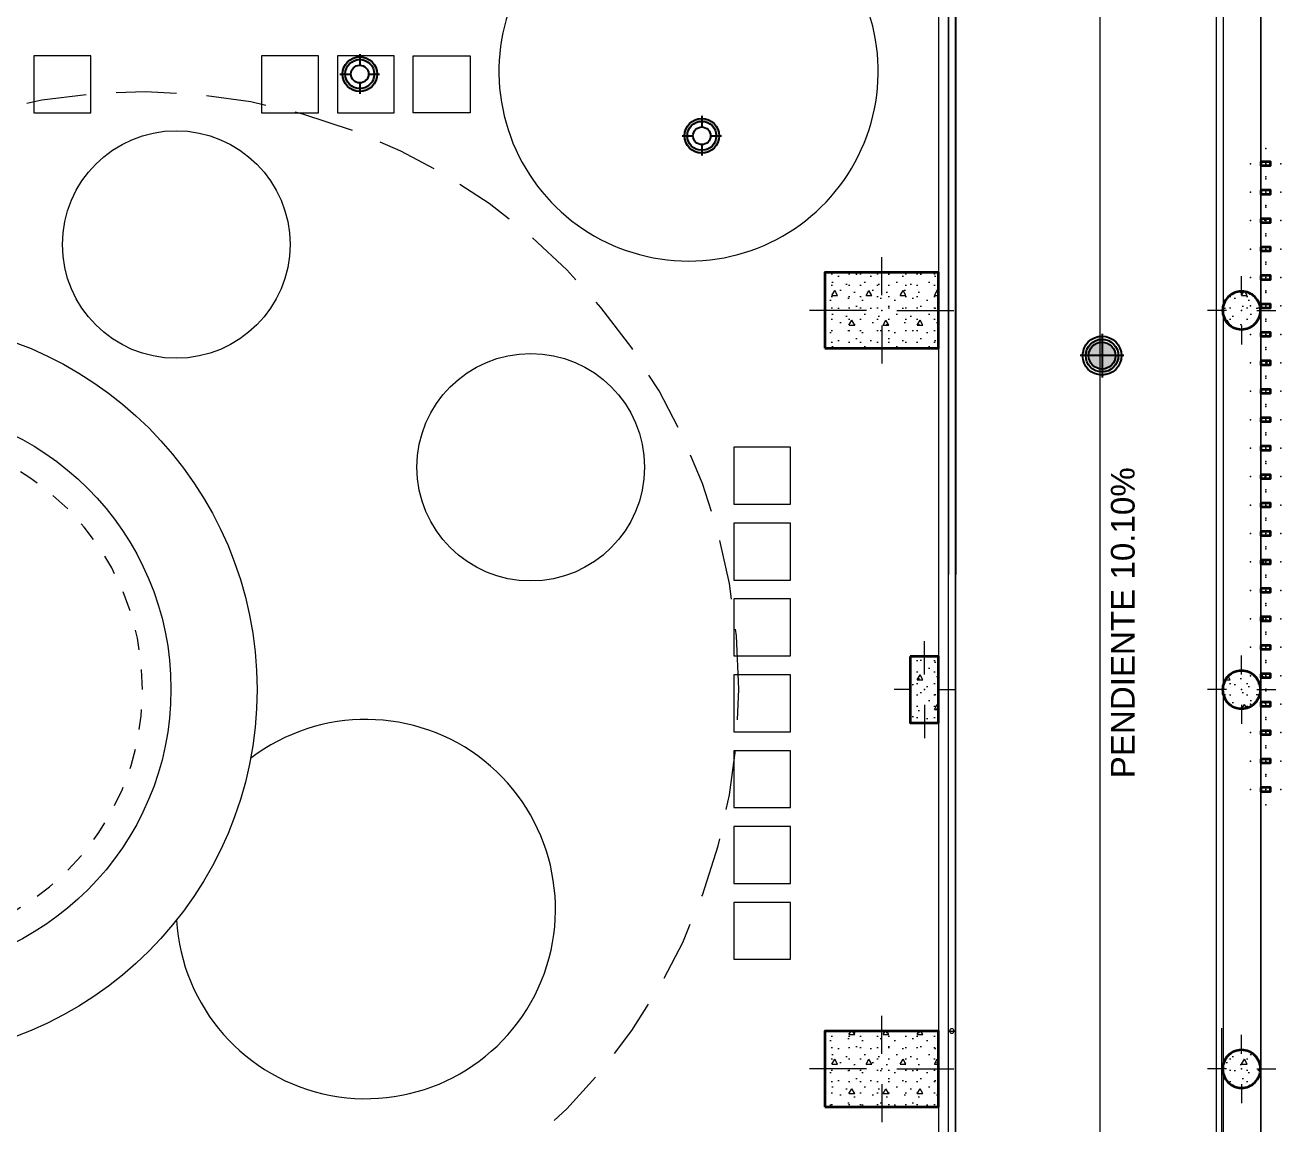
# Model space of a CAD drawing. Header units: feet. Extents: x 2 to 125, y -24 to 93.
# Drawn here: x 81.52 to 88.14, y 46.42 to 52.22 of the extents above; entities that cross this region are included whole.
import ezdxf

# ---------------------------------------------------------------- set-up
doc = ezdxf.new("R2010")
doc.units = ezdxf.units.FT
doc.header["$MEASUREMENT"] = 0
doc.set_wipeout_variables(frame=1)
for name, pattern in [('CONTINUA', [0]), ('Dashed', [0.211667, 0.105833, -0.105833]), ('HIDDEN', [9.525, 6.35, -3.175]), ('HIDDEN2', [0.1875, 0.125, -0.0625]), ('Wipeout_Contour', [1, 0, -1])]:
    doc.linetypes.add(name, pattern=pattern)
doc.layers.add('ALUMBRADO', color=1, linetype='Continuous')
doc.layers.add('Structural - Bearing', color=7, linetype='Continuous')
for name, color, linetype, lineweight, true_color in [('Annotation - Text_Pen_No__167', 7, 'Continuous', 13, 0x6a6a6a), ('Drawing & Figure_Pen_No__167', 7, 'Continuous', 13, 0x6a6a6a), ('Estructura – Carga_Pen_No__167', 7, 'Continuous', 13, 0x6a6a6a), ('RAMPA PROPUESTA 1 CERRAMIENTO_Pen_No__123', 7, 'Continuous', 0, 0xd8d8d8), ('RAMPA PROPUESTA 1 CERRAMIENTO_Pen_No__28', 7, 'Continuous', 35, 0xa80f02), ('RAMPA PROPUESTA 1 CERRAMIENTO_Pen_No__48', 7, 'Continuous', 25, 0xa80f02), ('Structural - Bearing_Pen_No__167', 7, 'Continuous', 13, 0x6a6a6a), ('Structural - Bearing_Pen_No__4', 7, 'Continuous', 20, 0x029e21)]:
    doc.layers.add(name, color=color, linetype=linetype, lineweight=lineweight, true_color=true_color)
for name, color, linetype, lineweight in [('Drawing & Figure_Pen_No__1', 7, 'Continuous', 13), ('Drawing & Figure_Pen_No__122', 9, 'Continuous', 13), ('Estructura – Carga_Pen_No__122', 9, 'Continuous', 13), ('Interior - Furniture _Pen_No__1', 7, 'Continuous', 13), ('Interior - Stair & Railing_Pen_No__1', 7, 'Continuous', 13), ('Interior - Stair & Railing_Pen_No__122', 9, 'Continuous', 13), ('Structural - Bearing_Pen_No__122', 9, 'Continuous', 13), ('Structural - Bearing_Pen_No__21', 7, 'Continuous', 35), ('TOMACORRIENTE', 5, 'HIDDEN2', 30)]:
    doc.layers.add(name, color=color, linetype=linetype, lineweight=lineweight)
doc.styles.add('GENERATED_STYLE_1', font='arial.ttf')
pattern_1 = [(0, (34.1127, 49.8555), (0, 0.3117692), [0.03, -0.15]), (0, (34.2027, 50.01138), (0, 0.3117692), [0.03, -0.15]), (60, (34.1127, 49.8555), (-0.27, 0.1558846), [0.03, -0.15]), (60, (34.2927, 49.8555), (-0.27, 0.1558846), [0.03, -0.15]), (120, (34.1427, 49.8555), (0.27, 0.1558846), [0.03, -0.15]), (120, (34.3227, 49.8555), (0.27, 0.1558846), [0.03, -0.15]), (0, (34.11271, 49.8855), (0, 0.06), [0, -0.06, 0, -0.09]), (45, (34.14271, 49.8855), (-0.04242641, 0.04242641), [0, -0.045, 0, -0.075])]

# ---------------------------------------------------------------- blocks, each defined once
blk = doc.blocks.new('LED PASILLO')
at = {"layer": 'ALUMBRADO'}
h = blk.add_hatch(color=202, dxfattribs=at)
h.dxf.hatch_style = 1
edge = h.paths.add_edge_path()
edge.add_line((0, 0.1376), (0, -0.1376))
edge.add_line((-0.1376, 0), (0.1376, 0))
edge = h.paths.add_edge_path()
edge.add_line((0, 0), (0, 0.0845))
edge.add_arc((0, 0), 0.0845, 90, 180)
edge.add_line((-0.0845, 0), (0, 0))
edge = h.paths.add_edge_path()
edge.add_line((0.0845, 0), (0, 0))
edge.add_line((0, 0), (0, -0.0845))
edge.add_arc((0, 0), 0.0845, 270, 360)
at = {"layer": 'ALUMBRADO', "color": 202}
for points in [[(0, 0.1376), (0, -0.1376)], [(-0.1376, 0), (0.1376, 0)]]:
    blk.add_lwpolyline(points, dxfattribs=at)
for radius in [0.1222, 0.1028, 0.0845]:
    blk.add_circle((0, 0), radius, dxfattribs=at)
blk = doc.blocks.new('LED')
at = {"layer": 'ALUMBRADO'}
h = blk.add_hatch(color=256, dxfattribs=at)
h.dxf.hatch_style = 1
edge = h.paths.add_edge_path(flags=17)
edge.add_arc((0, 0), 0.135, 0, 360)
edge = h.paths.add_edge_path()
edge.add_arc((0, 0), 0.162, 0, 360)
for points in [[(0, 0.185), (0, 0.082)], [(-0.185, 0), (-0.082, 0)], [(0.082, 0), (0.185, 0)], [(0, -0.082), (0, -0.185)]]:
    blk.add_lwpolyline(points, dxfattribs=at)
at = {"layer": 'ALUMBRADO', "linetype": 'CONTINUA', "ltscale": 0.003}
for radius in [0.162, 0.135, 0.0824]:
    blk.add_circle((0, 0), radius, dxfattribs=at)

msp = doc.modelspace()

# ---------------------------------------------------------------- hatches: boundary and pattern name
at = {"layer": 'RAMPA PROPUESTA 1 CERRAMIENTO_Pen_No__48', "linetype": 'Continuous', "lineweight": 25, "true_color": 0xa80f02}
h = msp.add_hatch(dxfattribs=at)
h.set_pattern_fill('STRUCTURAL_CONCRETE', color=14, style=0, pattern_type=2)
h.set_pattern_definition(pattern_1)
h.paths.add_polyline_path([(88.0353, 51.1959), (88.0353, 51.1759), (88.0853, 51.1759), (88.0853, 51.1959)])
h = msp.add_hatch(dxfattribs=at)
h.set_pattern_fill('STRUCTURAL_CONCRETE', color=14, style=0, pattern_type=2)
h.set_pattern_definition(pattern_1)
h.paths.add_polyline_path([(88.0353, 50.4459), (88.0353, 50.4259), (88.0853, 50.4259), (88.0853, 50.4459)])
h = msp.add_hatch(dxfattribs=at)
h.set_pattern_fill('STRUCTURAL_CONCRETE', color=14, style=0, pattern_type=2)
h.set_pattern_definition(pattern_1)
h.paths.add_polyline_path([(88.0353, 49.8459), (88.0353, 49.8259), (88.0853, 49.8259), (88.0853, 49.8459)])
h = msp.add_hatch(dxfattribs=at)
h.set_pattern_fill('STRUCTURAL_CONCRETE', color=14, style=0, pattern_type=2)
h.set_pattern_definition(pattern_1)
h.paths.add_polyline_path([(88.0353, 49.3959), (88.0353, 49.3759), (88.0853, 49.3759), (88.0853, 49.3959)])
h = msp.add_hatch(dxfattribs=at)
h.set_pattern_fill('STRUCTURAL_CONCRETE', color=14, style=0, pattern_type=2)
h.set_pattern_definition(pattern_1)
h.paths.add_polyline_path([(88.0353, 49.0959), (88.0353, 49.0759), (88.0853, 49.0759), (88.0853, 49.0959)])
h = msp.add_hatch(dxfattribs=at)
h.set_pattern_fill('STRUCTURAL_CONCRETE', color=14, style=0, pattern_type=2)
h.set_pattern_definition(pattern_1)
h.paths.add_polyline_path([(88.0353, 48.7959), (88.0353, 48.7759), (88.0853, 48.7759), (88.0853, 48.7959)])
h = msp.add_hatch(dxfattribs=at)
h.set_pattern_fill('STRUCTURAL_CONCRETE', color=14, style=0, pattern_type=2)
h.set_pattern_definition(pattern_1)
h.paths.add_polyline_path([(88.0353, 48.6459), (88.0353, 48.6259), (88.0853, 48.6259), (88.0853, 48.6459)])
h = msp.add_hatch(dxfattribs=at)
h.set_pattern_fill('STRUCTURAL_CONCRETE', color=14, style=0, pattern_type=2)
h.set_pattern_definition(pattern_1)
h.paths.add_polyline_path([(88.0353, 48.4959), (88.0353, 48.4759), (88.0853, 48.4759), (88.0853, 48.4959)])
at = {"layer": 'Structural - Bearing_Pen_No__122', "linetype": 'Continuous', "lineweight": 13}
h = msp.add_hatch(dxfattribs=at)
h.set_pattern_fill('STRUCTURAL_CONCRETE', color=9, style=0, pattern_type=2)
h.set_pattern_definition(pattern_1)
h.paths.add_polyline_path([(87.8328, 50.7124, 0.414214), (87.9328, 50.6124, 0.414214), (88.0328, 50.7124, 0.414214), (87.9328, 50.8124, 0.414214)])
h = msp.add_hatch(dxfattribs=at)
h.set_pattern_fill('STRUCTURAL_CONCRETE', color=9, style=0, pattern_type=2)
h.set_pattern_definition(pattern_1)
h.paths.add_polyline_path([(87.8328, 48.7124, 0.414214), (87.9328, 48.6124, 0.414214), (88.0328, 48.7124, 0.414214), (87.9328, 48.8124, 0.414214)])
h = msp.add_hatch(dxfattribs=at)
h.set_pattern_fill('STRUCTURAL_CONCRETE', color=9, style=0, pattern_type=2)
h.set_pattern_definition(pattern_1)
h.paths.add_polyline_path([(87.8328, 46.7124, 0.414214), (87.9328, 46.6124, 0.414214), (88.0328, 46.7124, 0.414214), (87.9328, 46.8124, 0.414214)])

# ---------------------------------------------------------------- linework, layer by layer
at = {"layer": 'Drawing & Figure_Pen_No__1', "color": 7, "linetype": 'Continuous', "lineweight": 13}
msp.add_lwpolyline([(88.0353, 54.7374), (82.1407, 54.7374, 1.000452), (82.1407, 42.6874), (88.0353, 42.6874)], format="xyb", close=True, dxfattribs=at)
at = {"layer": 'Drawing & Figure_Pen_No__122', "color": 9, "linetype": 'Continuous', "lineweight": 13}
for centre, radius in [((82.3153, 51.0598), 0.6), ((80.7903, 48.7127), 1.9514), ((84.1845, 49.8855), 0.6), ((80.7905, 48.7154), 1.497)]:
    msp.add_circle(centre, radius, dxfattribs=at)
for centre, start, end in [((85.0169, 51.9726), 134.37614, 45.62386), ((83.3151, 47.5555), 183.34919, 127.40075)]:
    msp.add_arc(centre, 1, start, end, dxfattribs=at)
at = {"layer": 'Drawing & Figure_Pen_No__167', "color": 251, "linetype": 'Continuous', "lineweight": 13, "true_color": 0x6a6a6a}
msp.add_line((87.1853, 53.0374), (87.1853, 44.3874), dxfattribs=at)
msp.add_arc((82.1577, 48.7124), 5.1751, 90.24761, 269.80078, dxfattribs=at)
at = {"layer": 'Estructura – Carga_Pen_No__122', "color": 9, "linetype": 'Continuous', "lineweight": 13}
for points in [[(81.8651, 52.0541), (81.5651, 52.0541), (81.5651, 51.7541), (81.8651, 51.7541)], [(83.0651, 51.7541), (83.0651, 52.0541), (82.7651, 52.0541), (82.7651, 51.7541)], [(83.4651, 52.0541), (83.1651, 52.0541), (83.1651, 51.7541), (83.4651, 51.7541)], [(83.5651, 51.7541), (83.5651, 52.0541), (83.8651, 52.0541), (83.8651, 51.7541)], [(85.2548, 49.9907), (85.2548, 49.6907), (85.5548, 49.6907), (85.5548, 49.9907)], [(85.5548, 49.5907), (85.2548, 49.5907), (85.2548, 49.2907), (85.5548, 49.2907)], [(85.2548, 49.1907), (85.2548, 48.8907), (85.5548, 48.8907), (85.5548, 49.1907)], [(85.2548, 48.4907), (85.5548, 48.4907), (85.5548, 48.7907), (85.2548, 48.7907)], [(85.2548, 48.3907), (85.2548, 48.0907), (85.5548, 48.0907), (85.5548, 48.3907)], [(85.2548, 47.6907), (85.5548, 47.6907), (85.5548, 47.9907), (85.2548, 47.9907)], [(85.2548, 47.2907), (85.5548, 47.2907), (85.5548, 47.5907), (85.2548, 47.5907)]]:
    msp.add_lwpolyline(points, close=True, dxfattribs=at)
at = {"layer": 'Estructura – Carga_Pen_No__167', "color": 251, "linetype": 'Dashed', "lineweight": 13, "true_color": 0x6a6a6a, "flags": 128}
msp.add_lwpolyline([(82.138, 48.7124, 1), (79.4426, 48.7131, 1)], format="xyb", close=True, dxfattribs=at)
at = {"layer": 'Interior - Furniture _Pen_No__1', "color": 7, "linetype": 'Continuous', "lineweight": 13}
for p, q in [((86.3353, 53.0374), (86.3353, 44.3874)), ((88.0353, 53.0374), (88.0353, 44.3874))]:
    msp.add_line(p, q, dxfattribs=at)
at = {"layer": 'Interior - Stair & Railing_Pen_No__1', "color": 7, "linetype": 'Continuous', "lineweight": 13}
msp.add_lwpolyline([(85.7353, 44.5374), (84.6353, 44.5374), (82.1393, 44.536, -1), (82.1393, 52.8888), (86.3353, 52.8888), (86.3353, 53.0374), (82.1403, 53.0374, 0.414993), (77.8153, 48.7124, 0.413351), (82.1403, 44.3874), (85.7353, 44.3874)], format="xyb", close=True, dxfattribs=at)
msp.add_arc((82.138, 48.7166), 5.8315, 90.12888, 269.40029, dxfattribs=at)
at = {"layer": 'Interior - Stair & Railing_Pen_No__122', "color": 9, "linetype": 'Continuous', "lineweight": 13}
for p, q in [((86.3874, 53.0403), (86.3853, 44.3374)), ((86.3874, 53.0403), (86.3853, 44.3374)), ((86.3874, 53.0403), (86.3853, 44.3374)), ((86.3853, 53.0377), (86.3853, 46.9124)), ((86.3853, 53.0377), (86.3853, 46.9124)), ((86.3853, 53.0377), (86.3853, 46.9124)), ((86.3874, 53.0367), (86.3853, 44.3594)), ((86.3853, 53.034), (86.3853, 46.9124)), ((86.4253, 44.3303), (86.4274, 53.0403)), ((86.4253, 44.3303), (86.4274, 53.0403)), ((86.4253, 44.3303), (86.4274, 53.0403)), ((86.4253, 46.9124), (86.4253, 53.0377)), ((86.4253, 46.9124), (86.4253, 53.0377)), ((86.4253, 46.9124), (86.4253, 53.0377)), ((86.4253, 44.3594), (86.4274, 53.0366)), ((86.4253, 46.9124), (86.4253, 53.034)), ((87.7984, 52.751), (87.7984, 44.3999)), ((87.7984, 52.751), (87.7984, 44.3999)), ((87.7984, 52.751), (87.7984, 44.3999)), ((87.7984, 52.751), (87.7984, 44.4014)), ((87.8384, 44.3999), (87.8384, 52.751)), ((87.8384, 44.3999), (87.8384, 52.751)), ((87.8384, 44.3999), (87.8384, 52.751)), ((87.8384, 44.4014), (87.8384, 52.751)), ((86.3853, 46.9124), (86.3853, 46.7137)), ((86.3853, 46.9124), (86.3853, 46.7137)), ((86.3853, 46.9124), (86.3853, 44.3874)), ((86.3853, 46.9124), (86.4253, 46.9124)), ((86.4253, 46.7137), (86.4253, 46.9124)), ((86.4253, 46.7137), (86.4253, 46.9124)), ((86.4253, 44.3816), (86.4253, 46.9124)), ((87.8297, 46.9138), (87.8297, 46.9266)), ((87.8297, 46.9124), (87.8297, 46.9249)), ((87.8297, 46.9124), (87.8297, 46.9249)), ((87.8297, 46.9124), (87.8297, 46.9249)), ((87.8297, 46.911), (87.8297, 46.9138)), ((87.8297, 46.8874), (87.8297, 46.9124)), ((87.8297, 46.8874), (87.8297, 46.9124)), ((87.8297, 46.8874), (87.8297, 46.9124)), ((87.8297, 46.8881), (87.8297, 46.911)), ((87.8297, 46.8624), (87.8297, 46.8881)), ((87.8297, 46.8624), (87.8297, 46.8874)), ((87.8297, 46.8624), (87.8297, 46.8874)), ((87.8297, 46.8624), (87.8297, 46.8874)), ((87.8297, 46.8499), (87.8297, 46.8624)), ((87.8297, 46.8499), (87.8297, 46.8624)), ((87.8297, 46.8499), (87.8297, 46.8624)), ((87.8297, 46.8495), (87.8297, 46.8624)), ((87.8297, 42.9392), (87.8297, 46.8499)), ((87.8297, 42.9392), (87.8297, 46.8499)), ((87.8297, 42.9392), (87.8297, 46.8499)), ((87.8297, 42.9392), (87.8297, 46.8495))]:
    msp.add_line(p, q, dxfattribs=at)
msp.add_lwpolyline([(86.3933, 46.9124, 1), (86.4173, 46.9124, 1)], format="xyb", close=True, dxfattribs=at)
for centre, radius, start, end in [((82.138, 48.7166), 5.8315, 90.12888, 269.40029), ((82.138, 48.7166), 5.8315, 90.12888, 269.40029), ((82.138, 48.7166), 5.8315, 90.12888, 269.40029), ((82.138, 48.7166), 5.7915, 90.0061, 269.52272), ((82.138, 48.7166), 5.7915, 90.0061, 269.52272), ((82.138, 48.7166), 5.7915, 90.0061, 269.52272), ((82.138, 48.7166), 5.7915, 90.0061, 269.52272), ((82.138, 48.7124), 4.415, 90.13201, 269.20709), ((82.138, 48.7124), 4.415, 90.13201, 269.20709), ((82.138, 48.7124), 4.415, 90.13201, 269.20709), ((82.138, 48.7124), 4.415, 90.13201, 269.20709), ((82.1404, 48.7127), 4.4153, 90.20119, 269.17505), ((82.1404, 48.7127), 4.4153, 90.20119, 269.17505), ((82.1404, 48.7127), 4.4153, 90.20119, 269.17505), ((82.1404, 48.7127), 4.4153, 90.20119, 269.17505), ((82.138, 48.7124), 4.375, 89.97002, 269.36897), ((82.138, 48.7124), 4.375, 89.97002, 269.36897), ((82.138, 48.7124), 4.375, 89.97002, 269.36897), ((82.138, 48.7124), 4.375, 89.97002, 269.36897), ((82.1404, 48.7127), 4.3753, 90.03946, 269.33774), ((82.1404, 48.7127), 4.3753, 90.03946, 269.33774), ((82.1404, 48.7127), 4.3753, 90.03946, 269.33774), ((82.1404, 48.7127), 4.3753, 90.03946, 269.33774), ((82.1947, 48.7084), 5.7915, 171.83977, 269.52272), ((82.1947, 48.7084), 5.7915, 171.83977, 269.52272), ((82.1947, 48.7084), 5.7915, 171.83977, 269.52272)]:
    msp.add_arc(centre, radius, start, end, dxfattribs=at)
at = {"layer": 'RAMPA PROPUESTA 1 CERRAMIENTO_Pen_No__123', "color": 254, "linetype": 'Continuous', "lineweight": 0, "true_color": 0xd8d8d8}
for p in [(88.0602, 51.5659), (87.9803, 51.4858), (88.0603, 51.4859), (88.1403, 51.486), (88.0602, 51.4159), (88.0603, 51.4059), (87.9803, 51.3358), (88.0603, 51.3359), (88.1403, 51.336), (88.0602, 51.2659), (88.0603, 51.2559), (87.9803, 51.1858), (88.0603, 51.1859), (88.1403, 51.186), (88.0602, 51.1159), (88.0603, 51.1059), (87.9803, 51.0358), (88.0603, 51.0359), (88.1403, 51.036), (88.0602, 50.9659), (88.0603, 50.9559), (87.9803, 50.8858), (88.0603, 50.8859), (88.1403, 50.886), (88.0602, 50.8159), (88.0603, 50.8059), (87.9803, 50.7358), (88.0603, 50.7359), (88.1403, 50.736), (88.0602, 50.6659), (88.0603, 50.6559), (87.9803, 50.5858), (88.0603, 50.5859), (88.1403, 50.586), (88.0602, 50.5159), (88.0603, 50.5059), (87.9803, 50.4358), (88.0603, 50.4359), (88.1403, 50.436), (88.0602, 50.3659), (88.0603, 50.3559), (87.9803, 50.2858), (88.0603, 50.2859), (88.1403, 50.286), (88.0602, 50.2159), (88.0603, 50.2059), (87.9803, 50.1358), (88.0603, 50.1359), (88.1403, 50.136), (88.0602, 50.0659), (88.0603, 50.0559), (87.9803, 49.9858), (88.0603, 49.9859), (88.1403, 49.986), (88.0602, 49.9159), (88.0603, 49.9059), (87.9803, 49.8358), (88.0603, 49.8359), (88.1403, 49.836), (88.0602, 49.7659), (88.0603, 49.7559), (87.9803, 49.6858), (88.0603, 49.6859), (88.1403, 49.686), (88.0602, 49.6159), (88.0603, 49.6059), (87.9803, 49.5358), (88.0603, 49.5359), (88.1403, 49.536), (88.0602, 49.4659), (88.0603, 49.4559), (87.9803, 49.3858), (88.0603, 49.3859), (88.1403, 49.386), (88.0602, 49.3159), (88.0603, 49.3059), (87.9803, 49.2358), (88.0603, 49.2359), (88.1403, 49.236), (88.0602, 49.1659), (88.0603, 49.1559), (87.9803, 49.0858), (88.0603, 49.0859), (88.1403, 49.086), (88.0602, 49.0159), (88.0603, 49.0059), (88.1403, 48.936), (87.9803, 48.9358), (88.0603, 48.9359), (88.0602, 48.8659), (88.0603, 48.8559), (87.9803, 48.7858), (88.0603, 48.7859), (88.1403, 48.786), (88.0602, 48.7159), (88.0603, 48.7059), (87.9803, 48.6358), (88.0603, 48.6359), (88.1403, 48.636), (88.0602, 48.5659), (88.0603, 48.5559), (87.9803, 48.4858), (88.0603, 48.4859), (88.1403, 48.486), (88.0602, 48.4159), (88.0603, 48.4059), (87.9803, 48.3358), (88.0603, 48.3359), (88.1403, 48.336), (88.0602, 48.2659), (88.0603, 48.2559), (87.9803, 48.1858), (88.0603, 48.1859), (88.1403, 48.186), (88.0603, 48.1059)]:
    msp.add_point(p, dxfattribs=at)
at = {"layer": 'RAMPA PROPUESTA 1 CERRAMIENTO_Pen_No__28', "color": 14, "linetype": 'Continuous', "lineweight": 35, "true_color": 0xa80f02}
for points in [[(88.0353, 51.4959), (88.0353, 51.4759), (88.0853, 51.4759), (88.0853, 51.4959)], [(88.0353, 51.3459), (88.0353, 51.3259), (88.0853, 51.3259), (88.0853, 51.3459)], [(88.0353, 51.1959), (88.0353, 51.1759), (88.0853, 51.1759), (88.0853, 51.1959)], [(88.0353, 51.0459), (88.0353, 51.0259), (88.0853, 51.0259), (88.0853, 51.0459)], [(88.0353, 50.8959), (88.0353, 50.8759), (88.0853, 50.8759), (88.0853, 50.8959)], [(88.0353, 50.7459), (88.0353, 50.7259), (88.0853, 50.7259), (88.0853, 50.7459)], [(88.0353, 50.5959), (88.0353, 50.5759), (88.0853, 50.5759), (88.0853, 50.5959)], [(88.0353, 50.4459), (88.0353, 50.4259), (88.0853, 50.4259), (88.0853, 50.4459)], [(88.0353, 50.2959), (88.0353, 50.2759), (88.0853, 50.2759), (88.0853, 50.2959)], [(88.0353, 50.1459), (88.0353, 50.1259), (88.0853, 50.1259), (88.0853, 50.1459)], [(88.0353, 49.9959), (88.0353, 49.9759), (88.0853, 49.9759), (88.0853, 49.9959)], [(88.0353, 49.8459), (88.0353, 49.8259), (88.0853, 49.8259), (88.0853, 49.8459)], [(88.0353, 49.6959), (88.0353, 49.6759), (88.0853, 49.6759), (88.0853, 49.6959)], [(88.0353, 49.5459), (88.0353, 49.5259), (88.0853, 49.5259), (88.0853, 49.5459)], [(88.0353, 49.3959), (88.0353, 49.3759), (88.0853, 49.3759), (88.0853, 49.3959)], [(88.0353, 49.2459), (88.0353, 49.2259), (88.0853, 49.2259), (88.0853, 49.2459)], [(88.0353, 49.0959), (88.0353, 49.0759), (88.0853, 49.0759), (88.0853, 49.0959)], [(88.0353, 48.9459), (88.0353, 48.9259), (88.0853, 48.9259), (88.0853, 48.9459)], [(88.0353, 48.7959), (88.0353, 48.7759), (88.0853, 48.7759), (88.0853, 48.7959)], [(88.0353, 48.6459), (88.0353, 48.6259), (88.0853, 48.6259), (88.0853, 48.6459)], [(88.0353, 48.4959), (88.0353, 48.4759), (88.0853, 48.4759), (88.0853, 48.4959)], [(88.0353, 48.3459), (88.0353, 48.3259), (88.0853, 48.3259), (88.0853, 48.3459)], [(88.0353, 48.1959), (88.0353, 48.1759), (88.0853, 48.1759), (88.0853, 48.1959)]]:
    msp.add_lwpolyline(points, close=True, dxfattribs=at)
at = {"layer": 'Structural - Bearing_Pen_No__167', "color": 251, "linetype": 'Continuous', "lineweight": 13, "true_color": 0x6a6a6a}
for p, q in [((87.9328, 50.7924), (87.9328, 50.8924)), ((87.8528, 50.7124), (87.7528, 50.7124)), ((88.0128, 50.7124), (88.1128, 50.7124)), ((87.9328, 50.6324), (87.9328, 50.5324)), ((87.9328, 48.7924), (87.9328, 48.8924)), ((87.8528, 48.7124), (87.7528, 48.7124)), ((88.0128, 48.7124), (88.1128, 48.7124)), ((87.9328, 48.6324), (87.9328, 48.5324)), ((87.9328, 46.7924), (87.9328, 46.8924)), ((87.8528, 46.7124), (87.7528, 46.7124)), ((88.0128, 46.7124), (88.1128, 46.7124)), ((87.9328, 46.6324), (87.9328, 46.5324))]:
    msp.add_line(p, q, dxfattribs=at)
for points in [[(85.7353, 52.6874), (82.7403, 52.6874), (82.1403, 52.6874, 1.000253), (82.1403, 44.7374), (85.7353, 44.7374), (85.7353, 44.3874), (82.1403, 44.3874, -0.414993), (77.8153, 48.7124, -0.414599), (82.1403, 53.0374), (85.7353, 53.0374)], [(85.7353, 52.7374), (82.7403, 52.7374), (82.1403, 52.7374, 1.000252), (82.1403, 44.6874), (85.6853, 44.6874), (85.6853, 44.5374), (82.1403, 44.5374, -0.414998), (77.9629, 48.7124, -0.414603), (82.1393, 52.8888), (85.7353, 52.8873)]]:
    msp.add_lwpolyline(points, format="xyb", close=True, dxfattribs=at)
for p in [(87.9328, 50.7124), (87.9328, 48.7124), (87.9328, 46.7124)]:
    msp.add_point(p, dxfattribs=at)
at = {"layer": 'Structural - Bearing_Pen_No__21', "color": 7, "linetype": 'Continuous', "lineweight": 35}
for points in [[(87.8328, 50.7124, 0.414214), (87.9328, 50.6124, 0.414214), (88.0328, 50.7124, 0.414214), (87.9328, 50.8124, 0.414214)], [(87.8328, 48.7124, 0.414214), (87.9328, 48.6124, 0.414214), (88.0328, 48.7124, 0.414214), (87.9328, 48.8124, 0.414214)], [(87.8328, 46.7124, 0.414214), (87.9328, 46.6124, 0.414214), (88.0328, 46.7124, 0.414214), (87.9328, 46.8124, 0.414214)]]:
    msp.add_lwpolyline(points, format="xyb", close=True, dxfattribs=at)
at = {"layer": 'Structural - Bearing_Pen_No__4', "color": 104, "linetype": 'HIDDEN', "lineweight": 20, "ltscale": 0.05, "true_color": 0x029e21}
msp.add_lwpolyline([(79.1932, 47.5812, 0.831061), (85.2823, 48.7145, 0.831228), (79.1928, 49.8465)], format="xyb", dxfattribs=at)

# ---------------------------------------------------------------- block references
at = {"layer": 'ALUMBRADO', "xscale": 0.5646712500000001, "yscale": 0.5646712500000001, "zscale": 0.5646712500000001}
for p in [(83.283, 51.9586), (85.0867, 51.6331)]:
    msp.add_blockref('LED', p, dxfattribs=at)
at = {"layer": 'TOMACORRIENTE', "xscale": 0.8365500000000002, "yscale": 0.8365500000000002, "zscale": 0.8365500000000002, "rotation": 270}
msp.add_blockref('LED PASILLO', (87.1971, 50.4738), dxfattribs=at)

# ---------------------------------------------------------------- texts
at = {"layer": 'Annotation - Text_Pen_No__167', "color": 251, "linetype": 'Continuous', "lineweight": 13, "true_color": 0x6a6a6a, "insert": (87.244, 49.0652), "char_height": 0.125, "attachment_point": 2, "rotation": 90, "style": 'GENERATED_STYLE_1'}
msp.add_mtext('\\A1;PENDIENTE 10.10%', dxfattribs=at)

# ---------------------------------------------------------------- next in the draw order: wipeouts: each hides what was drawn before it
at = {"color": 254, "linetype": 'Wipeout_Contour', "lineweight": 0, "ltscale": 207.729415}
msp.add_wipeout([(85.7353, 50.5124), (86.3353, 50.5124), (86.3353, 50.9124), (85.7353, 50.9124)], dxfattribs=at).dxf.layer = 'Structural - Bearing'
at = {"color": 254, "linetype": 'Wipeout_Contour', "lineweight": 0, "ltscale": 208.651363}
msp.add_wipeout([(86.1853, 48.8874), (86.1853, 48.5374), (86.3353, 48.5374), (86.3353, 48.8874)], dxfattribs=at).dxf.layer = 'Structural - Bearing'
at = {"color": 254, "linetype": 'Wipeout_Contour', "lineweight": 0, "ltscale": 208.08279}
msp.add_wipeout([(85.7353, 46.5124), (86.3353, 46.5124), (86.3353, 46.9124), (85.7353, 46.9124)], dxfattribs=at).dxf.layer = 'Structural - Bearing'

# ---------------------------------------------------------------- next in the draw order: hatches: boundary and pattern name
at = {"layer": 'Structural - Bearing_Pen_No__122', "linetype": 'Continuous', "lineweight": 13}
h = msp.add_hatch(dxfattribs=at)
h.set_pattern_fill('STRUCTURAL_CONCRETE', color=9, style=0, pattern_type=2)
h.set_pattern_definition(pattern_1)
h.paths.add_polyline_path([(85.7353, 50.5124), (86.3353, 50.5124), (86.3353, 50.9124), (85.7353, 50.9124)])
h = msp.add_hatch(dxfattribs=at)
h.set_pattern_fill('STRUCTURAL_CONCRETE', color=9, style=0, pattern_type=2)
h.set_pattern_definition(pattern_1)
h.paths.add_polyline_path([(86.1853, 48.8874), (86.1853, 48.5374), (86.3353, 48.5374), (86.3353, 48.8874)])
h = msp.add_hatch(dxfattribs=at)
h.set_pattern_fill('STRUCTURAL_CONCRETE', color=9, style=0, pattern_type=2)
h.set_pattern_definition(pattern_1)
h.paths.add_polyline_path([(85.7353, 46.5124), (86.3353, 46.5124), (86.3353, 46.9124), (85.7353, 46.9124)])

# ---------------------------------------------------------------- next in the draw order: linework, layer by layer
at = {"layer": 'Structural - Bearing_Pen_No__167', "color": 251, "linetype": 'Continuous', "lineweight": 13, "true_color": 0x6a6a6a}
for p, q in [((86.0353, 50.7924), (86.0353, 50.9924)), ((85.9553, 50.7124), (85.6553, 50.7124)), ((86.1153, 50.7124), (86.4153, 50.7124)), ((86.0353, 50.6324), (86.0353, 50.4324)), ((86.2603, 48.7924), (86.2603, 48.9674)), ((86.1803, 48.7124), (86.1003, 48.7124)), ((86.3403, 48.7124), (86.4203, 48.7124)), ((86.2603, 48.6324), (86.2603, 48.4574)), ((86.0353, 46.7924), (86.0353, 46.9924)), ((85.9553, 46.7124), (85.6553, 46.7124)), ((86.1153, 46.7124), (86.4153, 46.7124)), ((86.0353, 46.6324), (86.0353, 46.4324))]:
    msp.add_line(p, q, dxfattribs=at)
for p in [(86.0353, 50.7124), (86.2603, 48.7124), (86.0353, 46.7124)]:
    msp.add_point(p, dxfattribs=at)
at = {"layer": 'Structural - Bearing_Pen_No__21', "color": 7, "linetype": 'Continuous', "lineweight": 35}
for points in [[(85.7353, 50.5124), (86.3353, 50.5124), (86.3353, 50.9124), (85.7353, 50.9124)], [(86.1853, 48.8874), (86.1853, 48.5374), (86.3353, 48.5374), (86.3353, 48.8874)], [(85.7353, 46.5124), (86.3353, 46.5124), (86.3353, 46.9124), (85.7353, 46.9124)]]:
    msp.add_lwpolyline(points, close=True, dxfattribs=at)

doc.saveas('drawing.dxf')
